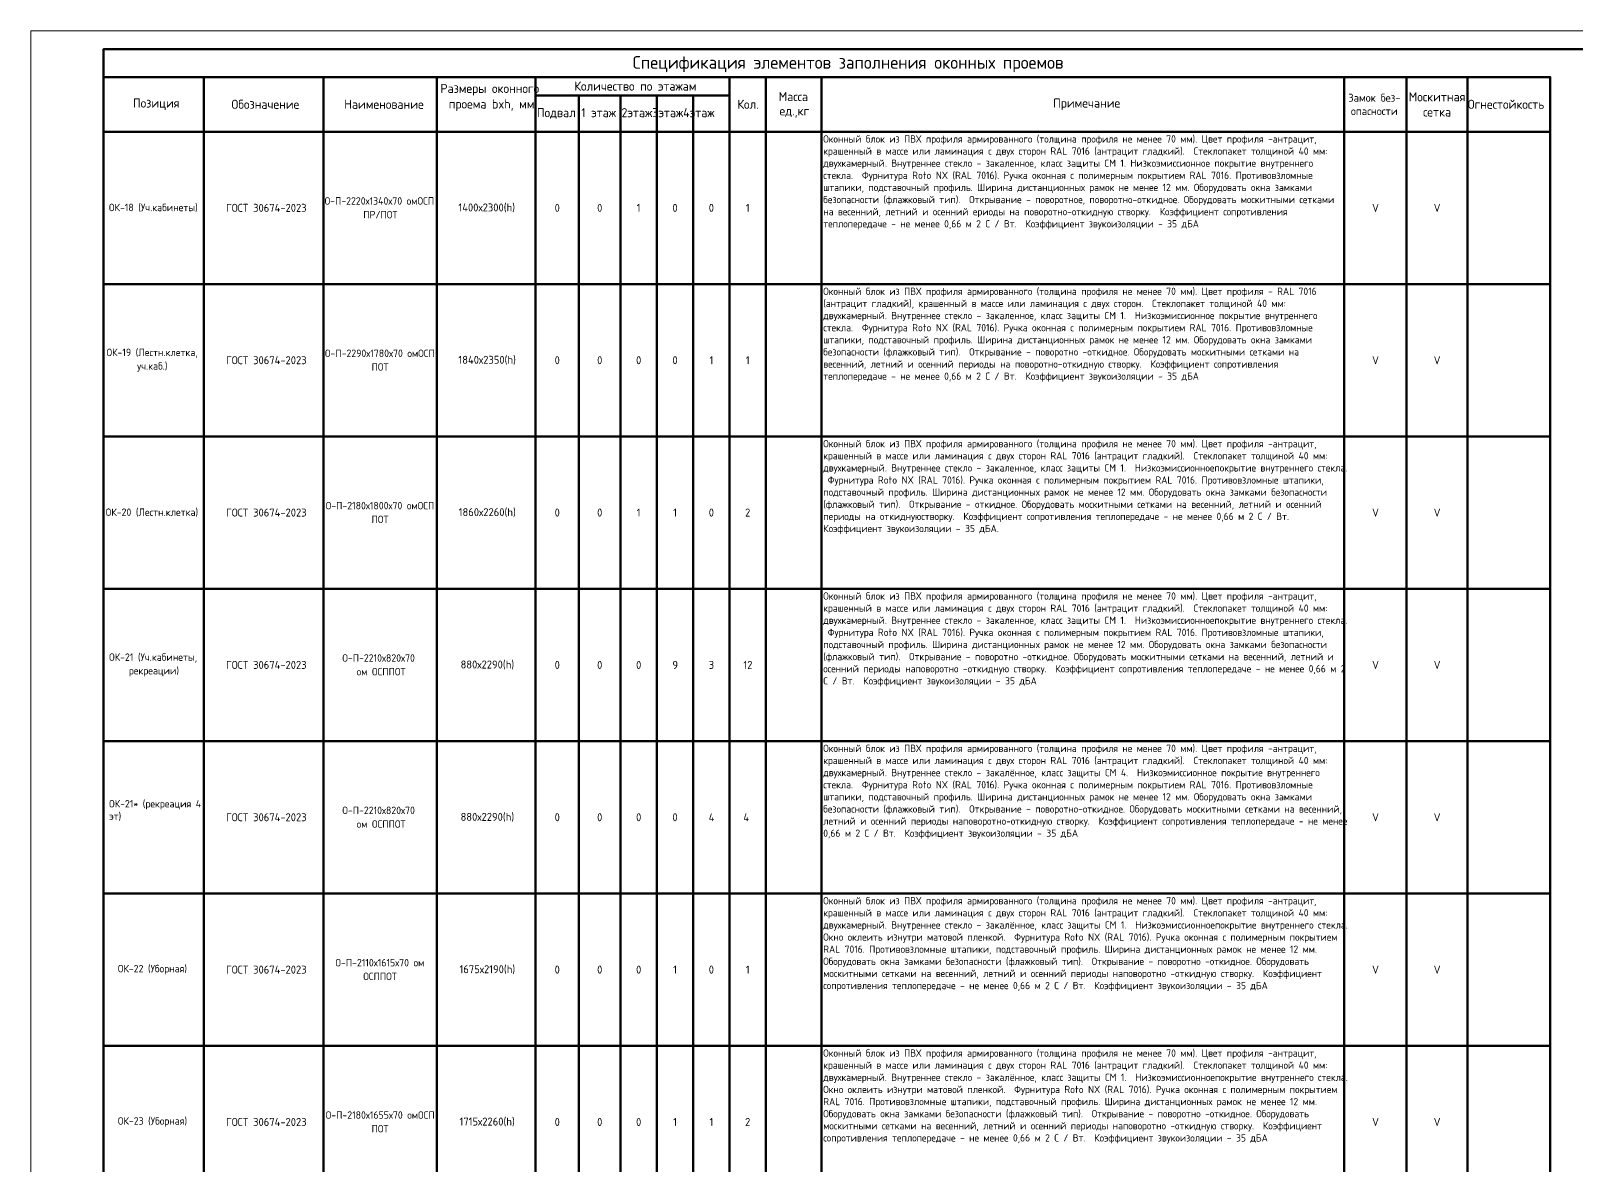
# Model space of a CAD drawing. Header units: millimetres. Extents: x -11345 to 411485, y -9810 to 73012.
# Drawn here: x -7363.6 to -6938.7, y 70335.2 to 70647.2 of the extents above; entities that cross this region are included whole.
import ezdxf

# ---------------------------------------------------------------- set-up
doc = ezdxf.new("R2010")
doc.units = ezdxf.units.MM
for name, color, linetype in [('PDF _Линии', 7, 'Continuous'), ('PDF _Основная надпись', 7, 'Continuous'), ('PDF _Текст', 7, 'Continuous')]:
    doc.layers.add(name, color=color, linetype=linetype)
doc.styles.add('MtXpl_GOST_Common', font='GOST_Common.ttf')
doc.styles.add('PDF GOST Common', font='GOST_Common.ttf')

msp = doc.modelspace()

# ---------------------------------------------------------------- hatches: boundary and pattern name
at = {"layer": 'PDF _Линии', "transparency": 33554559}
for points in [[(-7002.25066, 70634.48518), (-7002.29299, 70634.61218), (-7002.37766, 70634.69684), (-7002.54699, 70634.69684), (-7002.63166, 70634.61218), (-7002.67399, 70634.48518), (-7002.63166, 70634.35818), (-7002.54699, 70634.27351), (-7002.37766, 70634.27351), (-7002.29299, 70634.35818)], [(-7002.25066, 70619.45694), (-7002.29299, 70619.58393), (-7002.37766, 70619.6686), (-7002.54699, 70619.6686), (-7002.63166, 70619.58393), (-7002.67399, 70619.45694), (-7002.63166, 70619.32994), (-7002.54699, 70619.24527), (-7002.37766, 70619.24527), (-7002.29299, 70619.32994)], [(-7002.25066, 70577.54719), (-7002.29299, 70577.67419), (-7002.37766, 70577.75885), (-7002.54699, 70577.75885), (-7002.63166, 70577.67419), (-7002.67399, 70577.54719), (-7002.63166, 70577.42019), (-7002.54699, 70577.33552), (-7002.37766, 70577.33552), (-7002.29299, 70577.42019)], [(-7002.25066, 70535.63744), (-7002.29299, 70535.76444), (-7002.37766, 70535.84911), (-7002.54699, 70535.84911), (-7002.63166, 70535.76444), (-7002.67399, 70535.63744), (-7002.63166, 70535.51044), (-7002.54699, 70535.42578), (-7002.37766, 70535.42578), (-7002.29299, 70535.51044)], [(-7002.25066, 70493.7277), (-7002.29299, 70493.85469), (-7002.37766, 70493.93936), (-7002.54699, 70493.93936), (-7002.63166, 70493.85469), (-7002.67399, 70493.7277), (-7002.63166, 70493.6007), (-7002.54699, 70493.51603), (-7002.37766, 70493.51603), (-7002.29299, 70493.6007)], [(-7002.25066, 70409.9082), (-7002.29299, 70410.0352), (-7002.37766, 70410.11987), (-7002.54699, 70410.11987), (-7002.63166, 70410.0352), (-7002.67399, 70409.9082), (-7002.63166, 70409.7812), (-7002.54699, 70409.69654), (-7002.37766, 70409.69654), (-7002.29299, 70409.7812)], [(-7002.25066, 70409.9082), (-7002.29299, 70410.0352), (-7002.37766, 70410.11987), (-7002.54699, 70410.11987), (-7002.63166, 70410.0352), (-7002.67399, 70409.9082), (-7002.63166, 70409.7812), (-7002.54699, 70409.69654), (-7002.37766, 70409.69654), (-7002.29299, 70409.7812)], [(-7002.25066, 70367.99846), (-7002.29299, 70368.12545), (-7002.37766, 70368.21012), (-7002.54699, 70368.21012), (-7002.63166, 70368.12545), (-7002.67399, 70367.99846), (-7002.63166, 70367.87146), (-7002.54699, 70367.78679), (-7002.37766, 70367.78679), (-7002.29299, 70367.87146)]]:
    msp.add_hatch(color=256, dxfattribs=at).paths.add_polyline_path(points)

# ---------------------------------------------------------------- linework, layer by layer
at = {"layer": 'PDF _Линии', "lineweight": 50}
for points in [[(-7343.62459, 70329.81402), (-7343.62459, 70371.72377), (-7343.62459, 70413.63351), (-7343.62459, 70451.81795), (-7343.62459, 70493.7277), (-7343.62459, 70535.63744), (-7343.62459, 70577.54719), (-7343.62459, 70619.45694), (-7343.62459, 70629.44754), (-7343.62459, 70634.48518), (-7316.06576, 70634.48518), (-7283.17296, 70634.48518), (-7251.97348, 70634.48518), (-7224.88031, 70634.48518), (-7212.90005, 70634.48518), (-7201.51245, 70634.48518), (-7191.52185, 70634.48518), (-7181.53124, 70634.48518), (-7171.4983, 70634.48518), (-7161.5077, 70634.48518), (-7146.18312, 70634.48518), (-7002.46232, 70634.48518), (-6985.35976, 70634.48518), (-6968.59586, 70634.48518), (-6945.77833, 70634.48518), (-6945.77833, 70629.44754), (-6945.77833, 70619.45694), (-6945.77833, 70577.54719), (-6945.77833, 70535.63744), (-6945.77833, 70493.7277), (-6945.77833, 70451.81795), (-6945.77833, 70409.9082), (-6945.77833, 70367.99846), (-6945.77833, 70326.08871)], [(-7316.06576, 70634.48518), (-7316.06576, 70629.44754), (-7316.06576, 70619.45694), (-7316.06576, 70577.54719), (-7316.06576, 70535.63744), (-7316.06576, 70493.7277), (-7316.06576, 70451.81795), (-7316.06576, 70409.9082), (-7316.06576, 70367.99846), (-7316.06576, 70326.08871), (-7316.06576, 70295.39723), (-7316.06576, 70264.74808), (-7316.06576, 70234.09893), (-7316.06576, 70203.44978), (-7316.06576, 70172.7583), (-7316.06576, 70134.6162), (-7316.06576, 70058.24733)], [(-7283.17296, 70634.48518), (-7283.17296, 70629.44754), (-7283.17296, 70619.45694), (-7283.17296, 70577.54719), (-7283.17296, 70535.63744), (-7283.17296, 70493.7277), (-7283.17296, 70451.81795), (-7283.17296, 70409.9082), (-7283.17296, 70367.99846), (-7283.17296, 70326.08871), (-7283.17296, 70295.39723), (-7283.17296, 70264.74808), (-7283.17296, 70234.09893), (-7283.17296, 70203.44978), (-7283.17296, 70172.7583), (-7283.17296, 70134.6162), (-7283.17296, 70058.24733)], [(-7251.97348, 70634.48518), (-7251.97348, 70629.44754), (-7251.97348, 70619.45694), (-7251.97348, 70577.54719), (-7251.97348, 70535.63744), (-7251.97348, 70493.7277), (-7251.97348, 70451.81795), (-7251.97348, 70409.9082), (-7251.97348, 70367.99846), (-7251.97348, 70326.08871), (-7251.97348, 70295.39723), (-7251.97348, 70264.74808), (-7251.97348, 70234.09893), (-7251.97348, 70203.44978), (-7251.97348, 70172.7583), (-7251.97348, 70134.6162), (-7251.97348, 70058.24733)], [(-7224.88031, 70634.48518), (-7224.88031, 70629.44754), (-7224.88031, 70619.45694), (-7224.88031, 70577.54719), (-7224.88031, 70535.63744), (-7224.88031, 70493.7277), (-7224.88031, 70451.81795), (-7224.88031, 70409.9082), (-7224.88031, 70367.99846), (-7224.88031, 70326.08871), (-7224.88031, 70295.39723), (-7224.88031, 70264.74808), (-7224.88031, 70234.09893), (-7224.88031, 70203.44978), (-7224.88031, 70172.7583), (-7224.88031, 70134.6162), (-7224.88031, 70058.24733)], [(-7171.4983, 70634.48518), (-7171.4983, 70629.44754), (-7171.4983, 70619.45694), (-7171.4983, 70577.54719), (-7171.4983, 70535.63744), (-7171.4983, 70493.7277), (-7171.4983, 70451.81795), (-7171.4983, 70409.9082), (-7171.4983, 70367.99846), (-7171.4983, 70326.08871), (-7171.4983, 70295.39723), (-7171.4983, 70264.74808), (-7171.4983, 70234.09893), (-7171.4983, 70203.44978), (-7171.4983, 70172.7583), (-7171.4983, 70134.6162), (-7171.4983, 70058.24733)], [(-7161.5077, 70634.48518), (-7161.5077, 70629.44754), (-7161.5077, 70619.45694), (-7161.5077, 70577.54719), (-7161.5077, 70535.63744), (-7161.5077, 70493.7277), (-7161.5077, 70451.81795), (-7161.5077, 70409.9082), (-7161.5077, 70367.99846), (-7161.5077, 70326.08871), (-7161.5077, 70295.39723), (-7161.5077, 70264.74808), (-7161.5077, 70234.09893), (-7161.5077, 70203.44978), (-7161.5077, 70172.7583), (-7161.5077, 70134.6162), (-7161.5077, 70058.24733)], [(-7146.18312, 70634.48518), (-7146.18312, 70629.44754), (-7146.18312, 70619.45694), (-7146.18312, 70577.54719), (-7146.18312, 70535.63744), (-7146.18312, 70493.7277), (-7146.18312, 70451.81795), (-7146.18312, 70409.9082), (-7146.18312, 70367.99846), (-7146.18312, 70326.08871), (-7146.18312, 70295.39723), (-7146.18312, 70264.74808), (-7146.18312, 70234.09893), (-7146.18312, 70203.44978), (-7146.18312, 70172.7583), (-7146.18312, 70134.6162), (-7146.18312, 70058.24733)], [(-7002.46232, 70326.08871), (-7002.46232, 70367.99846), (-7002.46232, 70409.9082), (-7002.46232, 70451.81795), (-7002.46232, 70493.7277), (-7002.46232, 70535.63744), (-7002.46232, 70577.54719), (-7002.46232, 70619.45694), (-7002.46232, 70629.44754), (-7002.46232, 70634.48518), (-7002.46232, 70629.44754), (-7002.46232, 70619.45694), (-7002.46232, 70577.54719), (-7002.46232, 70535.63744), (-7002.46232, 70493.7277), (-7002.46232, 70451.81795), (-7002.46232, 70409.9082), (-7002.46232, 70367.99846), (-7002.46232, 70326.08871)], [(-6985.35976, 70634.48518), (-6985.35976, 70629.44754), (-6985.35976, 70619.45694), (-6985.35976, 70577.54719), (-6985.35976, 70535.63744), (-6985.35976, 70493.7277), (-6985.35976, 70451.81795), (-6985.35976, 70409.9082), (-6985.35976, 70367.99846), (-6985.35976, 70326.08871), (-6985.35976, 70295.39723), (-6985.35976, 70264.74808), (-6985.35976, 70234.09893), (-6985.35976, 70203.44978), (-6985.35976, 70172.7583), (-6985.35976, 70134.6162), (-6985.35976, 70058.24733)], [(-6968.59586, 70634.48518), (-6968.59586, 70629.44754), (-6968.59586, 70619.45694), (-6968.59586, 70577.54719), (-6968.59586, 70535.63744), (-6968.59586, 70493.7277), (-6968.59586, 70451.81795), (-6968.59586, 70409.9082), (-6968.59586, 70367.99846), (-6968.59586, 70326.08871), (-6968.59586, 70295.39723), (-6968.59586, 70264.74808), (-6968.59586, 70234.09893), (-6968.59586, 70203.44978), (-6968.59586, 70172.7583), (-6968.59586, 70134.6162), (-6968.59586, 70058.24733)], [(-7171.4983, 70629.44754), (-7181.53124, 70629.44754), (-7191.52185, 70629.44754), (-7201.51245, 70629.44754), (-7212.90005, 70629.44754), (-7224.88031, 70629.44754)], [(-7212.90005, 70629.44754), (-7212.90005, 70619.45694), (-7212.90005, 70577.54719), (-7212.90005, 70535.63744), (-7212.90005, 70493.7277), (-7212.90005, 70451.81795), (-7212.90005, 70409.9082), (-7212.90005, 70367.99846), (-7212.90005, 70326.08871), (-7212.90005, 70295.39723), (-7212.90005, 70264.74808), (-7212.90005, 70234.09893), (-7212.90005, 70203.44978), (-7212.90005, 70172.7583), (-7212.90005, 70134.6162), (-7212.90005, 70058.24733)], [(-7201.51245, 70629.44754), (-7201.51245, 70619.45694), (-7201.51245, 70577.54719), (-7201.51245, 70535.63744), (-7201.51245, 70493.7277), (-7201.51245, 70451.81795), (-7201.51245, 70409.9082), (-7201.51245, 70367.99846), (-7201.51245, 70326.08871), (-7201.51245, 70295.39723), (-7201.51245, 70264.74808), (-7201.51245, 70234.09893), (-7201.51245, 70203.44978), (-7201.51245, 70172.7583), (-7201.51245, 70134.6162), (-7201.51245, 70058.24733)], [(-7191.52185, 70629.44754), (-7191.52185, 70619.45694), (-7191.52185, 70577.54719), (-7191.52185, 70535.63744), (-7191.52185, 70493.7277), (-7191.52185, 70451.81795), (-7191.52185, 70409.9082), (-7191.52185, 70367.99846), (-7191.52185, 70326.08871), (-7191.52185, 70295.39723), (-7191.52185, 70264.74808), (-7191.52185, 70234.09893), (-7191.52185, 70203.44978), (-7191.52185, 70172.7583), (-7191.52185, 70134.6162), (-7191.52185, 70058.24733)], [(-7181.53124, 70629.44754), (-7181.53124, 70619.45694), (-7181.53124, 70577.54719), (-7181.53124, 70535.63744), (-7181.53124, 70493.7277), (-7181.53124, 70451.81795), (-7181.53124, 70409.9082), (-7181.53124, 70367.99846), (-7181.53124, 70326.08871), (-7181.53124, 70295.39723), (-7181.53124, 70264.74808), (-7181.53124, 70234.09893), (-7181.53124, 70203.44978), (-7181.53124, 70172.7583), (-7181.53124, 70134.6162), (-7181.53124, 70058.24733)], [(-6945.77833, 70619.45694), (-6968.59586, 70619.45694), (-6985.35976, 70619.45694), (-7002.46232, 70619.45694), (-7146.18312, 70619.45694), (-7161.5077, 70619.45694), (-7171.4983, 70619.45694), (-7181.53124, 70619.45694), (-7191.52185, 70619.45694), (-7201.51245, 70619.45694), (-7212.90005, 70619.45694), (-7224.88031, 70619.45694), (-7251.97348, 70619.45694), (-7283.17296, 70619.45694), (-7316.06576, 70619.45694), (-7343.62459, 70619.45694)], [(-6945.77833, 70577.54719), (-6968.59586, 70577.54719), (-6985.35976, 70577.54719), (-7002.46232, 70577.54719), (-7146.18312, 70577.54719), (-7161.5077, 70577.54719), (-7171.4983, 70577.54719), (-7181.53124, 70577.54719), (-7191.52185, 70577.54719), (-7201.51245, 70577.54719), (-7212.90005, 70577.54719), (-7224.88031, 70577.54719), (-7251.97348, 70577.54719), (-7283.17296, 70577.54719), (-7316.06576, 70577.54719), (-7343.62459, 70577.54719)], [(-6945.77833, 70535.63744), (-6968.59586, 70535.63744), (-6985.35976, 70535.63744), (-7002.46232, 70535.63744), (-7146.18312, 70535.63744), (-7161.5077, 70535.63744), (-7171.4983, 70535.63744), (-7181.53124, 70535.63744), (-7191.52185, 70535.63744), (-7201.51245, 70535.63744), (-7212.90005, 70535.63744), (-7224.88031, 70535.63744), (-7251.97348, 70535.63744), (-7283.17296, 70535.63744), (-7316.06576, 70535.63744), (-7343.62459, 70535.63744)], [(-6945.77833, 70493.7277), (-6968.59586, 70493.7277), (-6985.35976, 70493.7277), (-7002.46232, 70493.7277), (-7146.18312, 70493.7277), (-7161.5077, 70493.7277), (-7171.4983, 70493.7277), (-7181.53124, 70493.7277), (-7191.52185, 70493.7277), (-7201.51245, 70493.7277), (-7212.90005, 70493.7277), (-7224.88031, 70493.7277), (-7251.97348, 70493.7277), (-7283.17296, 70493.7277), (-7316.06576, 70493.7277), (-7343.62459, 70493.7277)], [(-6945.77833, 70451.81795), (-6968.59586, 70451.81795), (-6985.35976, 70451.81795), (-7002.46232, 70451.81795), (-7146.18312, 70451.81795), (-7161.5077, 70451.81795), (-7171.4983, 70451.81795), (-7181.53124, 70451.81795), (-7191.52185, 70451.81795), (-7201.51245, 70451.81795), (-7212.90005, 70451.81795), (-7224.88031, 70451.81795), (-7251.97348, 70451.81795), (-7283.17296, 70451.81795), (-7316.06576, 70451.81795), (-7343.62459, 70451.81795)], [(-6945.77833, 70367.99846), (-6968.59586, 70367.99846), (-6985.35976, 70367.99846), (-7002.46232, 70367.99846), (-7146.18312, 70367.99846), (-7161.5077, 70367.99846), (-7171.4983, 70367.99846), (-7181.53124, 70367.99846), (-7191.52185, 70367.99846), (-7201.51245, 70367.99846), (-7212.90005, 70367.99846), (-7224.88031, 70367.99846), (-7251.97348, 70367.99846), (-7283.17296, 70367.99846), (-7316.06576, 70367.99846), (-7343.62459, 70367.99846)]]:
    msp.add_lwpolyline(points, dxfattribs=at)
msp.add_lwpolyline([(-7343.62459, 70409.9082), (-7316.06576, 70409.9082), (-7283.17296, 70409.9082), (-7251.97348, 70409.9082), (-7224.88031, 70409.9082), (-7212.90005, 70409.9082), (-7201.51245, 70409.9082), (-7191.52185, 70409.9082), (-7181.53124, 70409.9082), (-7171.4983, 70409.9082), (-7161.5077, 70409.9082), (-7146.18312, 70409.9082), (-7002.46232, 70409.9082), (-6985.35976, 70409.9082), (-6968.59586, 70409.9082), (-6945.77833, 70409.9082), (-6968.59586, 70409.9082), (-6985.35976, 70409.9082), (-7002.46232, 70409.9082), (-7146.18312, 70409.9082), (-7161.5077, 70409.9082), (-7171.4983, 70409.9082), (-7181.53124, 70409.9082), (-7191.52185, 70409.9082), (-7201.51245, 70409.9082), (-7212.90005, 70409.9082), (-7224.88031, 70409.9082), (-7251.97348, 70409.9082), (-7283.17296, 70409.9082), (-7316.06576, 70409.9082)], close=True, dxfattribs=at)
at = {"layer": 'PDF _Основная надпись', "lineweight": 20}
msp.add_lwpolyline([(-7363.60581, 70053.25202), (-6522.65922, 70053.25202), (-6522.65922, 70647.1851), (-7363.60581, 70647.1851)], close=True, dxfattribs=at)
at = {"layer": 'PDF _Основная надпись', "lineweight": 50}
msp.add_lwpolyline([(-6527.65453, 70058.24733), (-6527.65453, 70642.1898), (-7343.62459, 70642.1898), (-7343.62459, 70058.24733)], close=True, dxfattribs=at)

# ---------------------------------------------------------------- texts
at = {"layer": 'PDF _Текст', "attachment_point": 4, "style": 'PDF GOST Common'}
for s, insert, char_height in [('Спецификация элементов заполнения оконных проемов', (-7198.11908, 70638.04008), 3.4999948), ('Размеры оконного', (-7250.99525, 70631.01356), 2.4999974), ('Количество по этажам', (-7214.16397, 70631.98727), 2.4999974), ('Масса', (-7157.9857, 70629.10853), 2.499997), ('Позиция', (-7335.53784, 70626.99179), 2.499997), ('Обозначение', (-7308.44356, 70626.99179), 2.4999974), ('Наименование', (-7277.45448, 70626.99179), 2.4999974), ('проема bxh, мм', (-7248.70916, 70626.73775), 2.4999974), ('Подвал 1 этаж 2этаж3этаж4этаж', (-7224.46872, 70624.49505), 2.4999974), ('Кол.', (-7169.33141, 70626.99179), 2.499997), ('ед.,кг', (-7157.73168, 70624.87505), 2.499997), ('Примечание', (-7082.50274, 70626.99179), 2.499997), ('Огнестойкость', (-6968.45611, 70626.99179), 2.4999974), ('О-П-2220х1340х70 омОСП', (-7282.83101, 70600.41009), 2.05), ('ОК-18 (Уч.кабинеты)', (-7342.14206, 70598.50501), 2.05), ('ГОСТ 30674-2023', (-7309.92528, 70598.50501), 2.199992), ('ПР/ПОТ', (-7272.20498, 70596.64227), 2.05), ('1400х2300(h)', (-7246.04207, 70598.50501), 2.199992), ('0', (-7219.58282, 70598.50501), 2.19999), ('0', (-7207.89842, 70598.50501), 2.19999), ('1', (-7197.01838, 70598.50501), 2.19999), ('0', (-7187.1967, 70598.50501), 2.19999), ('0', (-7177.20569, 70598.50501), 2.19999), ('1', (-7167.00301, 70598.50501), 2.19999), ('V', (-6994.78505, 70598.50501), 2.19999), ('V', (-6977.85113, 70598.50501), 2.19999), ('ОК-19 (Лестн.клетка,', (-7342.81942, 70558.49862), 2.05), ('ГОСТ 30674-2023', (-7309.92528, 70556.59354), 2.199992), ('О-П-2290х1780х70 омОСП', (-7282.74633, 70558.49862), 2.05), ('1840х2350(h)', (-7246.04207, 70556.59354), 2.199992), ('0', (-7219.58282, 70556.59354), 2.19999), ('0', (-7207.89842, 70556.59354), 2.19999), ('0', (-7197.18771, 70556.59354), 2.19999), ('0', (-7187.1967, 70556.59354), 2.19999), ('1', (-7176.99402, 70556.59354), 2.19999), ('1', (-7167.00301, 70556.59354), 2.19999), ('V', (-6994.78505, 70556.59354), 2.19999), ('V', (-6977.85113, 70556.59354), 2.19999), ('уч.каб.)', (-7334.39479, 70554.7308), 2.05), ('ПОТ', (-7269.9189, 70554.7308), 2.05), ('ОК-20 (Лестн.клетка)', (-7343.03109, 70514.68212), 2.05), ('ГОСТ 30674-2023', (-7309.92528, 70514.68212), 2.199992), ('О-П-2180х1800х70 омОСП', (-7282.53467, 70516.58715), 2.05), ('1860х2260(h)', (-7245.9574, 70514.68212), 2.199992), ('0', (-7219.58282, 70514.68212), 2.19999), ('0', (-7207.89842, 70514.68212), 2.19999), ('1', (-7197.01838, 70514.68212), 2.19999), ('1', (-7186.98503, 70514.68212), 2.19999), ('0', (-7177.20569, 70514.68212), 2.19999), ('2', (-7167.21467, 70514.68212), 2.19999), ('V', (-6994.78505, 70514.68212), 2.19999), ('V', (-6977.85113, 70514.68212), 2.19999), ('ПОТ', (-7269.9189, 70512.81937), 2.05), ('ОК-21 (Уч.кабинеты,', (-7342.09973, 70474.67572), 2.05), ('ГОСТ 30674-2023', (-7309.92528, 70472.77065), 2.199992), ('О-П-2210х820х70', (-7277.9625, 70474.67572), 2.05), ('880х2290(h)', (-7245.44939, 70472.77065), 2.199992), ('0', (-7219.58282, 70472.77065), 2.19999), ('0', (-7207.89842, 70472.77065), 2.19999), ('0', (-7197.18771, 70472.77065), 2.19999), ('9', (-7187.1967, 70472.77065), 2.19999), ('3', (-7177.20569, 70472.77065), 2.19999), ('12', (-7167.68036, 70472.77065), 2.199992), ('V', (-6994.78505, 70472.77065), 2.19999), ('V', (-6977.85113, 70472.77065), 2.19999), ('рекреации)', (-7336.68087, 70470.90791), 2.05), ('ом ОСППОТ', (-7274.02537, 70470.90791), 2.05), ('ГОСТ 30674-2023', (-7309.92528, 70430.8609), 2.199992), ('О-П-2210х820х70', (-7277.9625, 70432.76598), 2.05), ('880х2290(h)', (-7245.44939, 70430.8609), 2.199992), ('0', (-7219.58282, 70430.8609), 2.19999), ('0', (-7207.89842, 70430.8609), 2.19999), ('0', (-7197.18771, 70430.8609), 2.19999), ('0', (-7187.1967, 70430.8609), 2.19999), ('4', (-7167.68036, 70430.8609), 2.19999), ('V', (-6994.78505, 70430.8609), 2.19999), ('V', (-6977.85113, 70430.8609), 2.19999), ('ом ОСППОТ', (-7274.02537, 70428.99816), 2.05), ('ОК-22 (Уборная)', (-7339.68664, 70388.94943), 2.05), ('ГОСТ 30674-2023', (-7309.92528, 70388.94943), 2.199992), ('О-П-2110х1615х70 ом', (-7279.86757, 70390.85451), 2.05), ('ОСППОТ', (-7272.20498, 70387.08673), 2.05), ('1675х2190(h)', (-7245.74573, 70388.94943), 2.199992), ('0', (-7219.58282, 70388.94943), 2.19999), ('0', (-7207.89842, 70388.94943), 2.19999), ('0', (-7197.18771, 70388.94943), 2.19999), ('1', (-7186.98503, 70388.94943), 2.19999), ('0', (-7177.20569, 70388.94943), 2.19999), ('1', (-7167.00301, 70388.94943), 2.19999), ('V', (-6994.78505, 70388.94943), 2.19999), ('V', (-6977.85113, 70388.94943), 2.19999), ('О-П-2180х1655х70 омОСП', (-7282.53467, 70348.94304), 2.05), ('ОК-23 (Уборная)', (-7339.68664, 70347.03799), 2.05), ('ГОСТ 30674-2023', (-7309.92528, 70347.03799), 2.199992), ('ПОТ', (-7269.9189, 70345.17525), 2.05), ('1715х2260(h)', (-7245.74573, 70347.03799), 2.199992), ('0', (-7219.58282, 70347.03799), 2.19999), ('0', (-7207.89842, 70347.03799), 2.19999), ('0', (-7197.18771, 70347.03799), 2.19999), ('1', (-7186.98503, 70347.03799), 2.19999), ('1', (-7176.99402, 70347.03799), 2.19999), ('2', (-7167.21467, 70347.03799), 2.19999), ('V', (-6994.78505, 70347.03799), 2.19999), ('V', (-6977.85113, 70347.03799), 2.19999)]:
    msp.add_mtext(s, dxfattribs=dict(at, insert=insert, char_height=char_height))
at = {"layer": 'PDF _Текст'}
for s, insert, char_height, width, attachment_point, style in [('\\pxqc;Москитная\\Pсетка', (-6984.72022, 70626.95889), 2.4999974, 15.6001443, 4, 'PDF GOST Common'), ('\\pxqc;Замок без- опасности', (-7002.46232, 70626.95889), 2.199992, 16.5876477, 4, 'PDF GOST Common'), ('Оконный блок из ПВХ профиля армированного (толщина профиля не менее 70 мм). Цвет профиля -антрацит, крашенный в массе или ламинация с двух сторон RAL 7016 (антрацит гладкий).  Стеклопакет толщиной 40 мм: двухкамерный. Внутреннее стекло - закаленное, класс защиты СМ 1. Низкоэмиссионное покрытие внутреннего стекла.  Фурнитура Roto NX (RAL 7016). Ручка оконная с полимерным покрытием RAL 7016. Противовзломные штапики, подставочный профиль. Ширина дистанционных рамок не менее 12 мм. Оборудовать окна замками безопасности (флажковый тип).  Открывание - поворотное, поворотно-откидное. Оборудовать москитными сетками на весенний, летний и осенний ериоды на поворотно-откидную створку.  Коэффициент сопротивления теплопередаче - не менее 0,66 м 2 С / Вт.  Коэффициент звукоизоляции - 35 дБА', (-7145.70859, 70618.4593), 2, 143.2462625, 1, 'MtXpl_GOST_Common'), ('Оконный блок из ПВХ профиля армированного (толщина профиля не менее 70 мм). Цвет профиля - RAL 7016 (антрацит гладкий), крашенный в массе или ламинация с двух сторон.  Стеклопакет толщиной 40 мм: двухкамерный. Внутреннее стекло - закаленное, класс защиты СМ 1.  Низкоэмиссионное покрытие внутреннего стекла.  Фурнитура Roto NX (RAL 7016). Ручка оконная с полимерным покрытием RAL 7016. Противовзломные штапики, подставочный профиль. Ширина дистанционных рамок не менее 12 мм. Оборудовать окна замками безопасности (флажковый тип).  Открывание - поворотно -откидное. Оборудовать москитными сетками на весенний, летний и осенний периоды на поворотно-откидную створку.  Коэффициент сопротивления теплопередаче - не менее 0,66 м 2 С / Вт.  Коэффициент звукоизоляции - 35 дБА', (-7145.70859, 70576.54787), 2, 143.2462625, 1, 'MtXpl_GOST_Common'), ('Оконный блок из ПВХ профиля армированного (толщина профиля не менее 70 мм). Цвет профиля -антрацит, крашенный в массе или ламинация с двух сторон RAL 7016 (антрацит гладкий).  Стеклопакет толщиной 40 мм: двухкамерный. Внутреннее стекло - закаленное, класс защиты СМ 1.  Низкоэмиссионноепокрытие внутреннего стекла.  Фурнитура Roto NX (RAL 7016). Ручка оконная с полимерным покрытием RAL 7016. Противовзломные штапики, подставочный профиль. Ширина дистанционных рамок не менее 12 мм. Оборудовать окна замками безопасности (флажковый тип).  Открывание - откидное. Оборудовать москитными сетками на весенний, летний и осенний периоды на откиднуюстворку.  Коэффициент сопротивления теплопередаче - не менее 0,66 м 2 С / Вт.  Коэффициент звукоизоляции - 35 дБА.', (-7145.70859, 70534.6364), 2, 144.1200455, 1, 'MtXpl_GOST_Common'), ('Оконный блок из ПВХ профиля армированного (толщина профиля не менее 70 мм). Цвет профиля -антрацит, крашенный в массе или ламинация с двух сторон RAL 7016 (антрацит гладкий).  Стеклопакет толщиной 40 мм: двухкамерный. Внутреннее стекло - закаленное, класс защиты СМ 1.  Низкоэмиссионноепокрытие внутреннего стекла.  Фурнитура Roto NX (RAL 7016). Ручка оконная с полимерным покрытием RAL 7016. Противовзломные штапики, подставочный профиль. Ширина дистанционных рамок не менее 12 мм. Оборудовать окна замками безопасности (флажковый тип).  Открывание - поворотно -откидное. Оборудовать москитными сетками на весенний, летний и осенний периоды наповоротно -откидную створку.  Коэффициент сопротивления теплопередаче - не менее 0,66 м 2 С / Вт.  Коэффициент звукоизоляции - 35 дБА', (-7145.70859, 70492.72498), 2, 144.1200455, 1, 'MtXpl_GOST_Common'), ('Оконный блок из ПВХ профиля армированного (толщина профиля не менее 70 мм). Цвет профиля -антрацит, крашенный в массе или ламинация с двух сторон RAL 7016 (антрацит гладкий).  Стеклопакет толщиной 40 мм: двухкамерный. Внутреннее стекло - закалённое, класс защиты СМ 4.  Низкоэмиссионное покрытие внутреннего стекла.  Фурнитура Roto NX (RAL 7016). Ручка оконная с полимерным покрытием RAL 7016. Противовзломные штапики, подставочный профиль. Ширина дистанционных рамок не менее 12 мм. Оборудовать окна замками безопасности (флажковый тип).  Открывание - поворотно-откидное. Оборудовать москитными сетками на весенний, летний и осенний периоды наповоротно-откидную створку.  Коэффициент сопротивления теплопередаче - не менее 0,66 м 2 С / Вт.  Коэффициент звукоизоляции - 35 дБА', (-7145.70859, 70450.81523), 2, 144.1200455, 1, 'MtXpl_GOST_Common'), ('ОК-21* (рекреация 4 эт)', (-7342.09973, 70432.76598), 2.05, 25.3489804, 4, 'PDF GOST Common'), ('4', (-7177.20569, 70430.8609), 2.19999, 1.1016627, 4, 'PDF GOST Common'), ('Оконный блок из ПВХ профиля армированного (толщина профиля не менее 70 мм). Цвет профиля -антрацит, крашенный в массе или ламинация с двух сторон RAL 7016 (антрацит гладкий).  Стеклопакет толщиной 40 мм: двухкамерный. Внутреннее стекло - закалённое, класс защиты СМ 1.  Низкоэмиссионноепокрытие внутреннего стекла. Окно оклеить изнутри матовой пленкой.  Фурнитура Roto NX (RAL 7016). Ручка оконная с полимерным покрытием RAL 7016. Противовзломные штапики, подставочный профиль. Ширина дистанционных рамок не менее 12 мм. Оборудовать окна замками безопасности (флажковый тип).  Открывание - поворотно -откидное. Оборудовать москитными сетками на весенний, летний и осенний периоды наповоротно -откидную створку.  Коэффициент сопротивления теплопередаче - не менее 0,66 м 2 С / Вт.  Коэффициент звукоизоляции - 35 дБА', (-7145.70859, 70408.90376), 2, 144.1200455, 1, 'MtXpl_GOST_Common'), ('Оконный блок из ПВХ профиля армированного (толщина профиля не менее 70 мм). Цвет профиля -антрацит, крашенный в массе или ламинация с двух сторон RAL 7016 (антрацит гладкий).  Стеклопакет толщиной 40 мм: двухкамерный. Внутреннее стекло - закалённое, класс защиты СМ 1.  Низкоэмиссионноепокрытие внутреннего стекла. Окно оклеить изнутри матовой пленкой.  Фурнитура Roto NX (RAL 7016). Ручка оконная с полимерным покрытием RAL 7016. Противовзломные штапики, подставочный профиль. Ширина дистанционных рамок не менее 12 мм. Оборудовать окна замками безопасности (флажковый тип).  Открывание - поворотно -откидное. Оборудовать москитными сетками на весенний, летний и осенний периоды наповоротно -откидную створку.  Коэффициент сопротивления теплопередаче - не менее 0,66 м 2 С / Вт.  Коэффициент звукоизоляции - 35 дБА', (-7145.70859, 70366.99229), 2, 144.1200455, 1, 'MtXpl_GOST_Common')]:
    msp.add_mtext(s, dxfattribs=dict(at, insert=insert, char_height=char_height, width=width, attachment_point=attachment_point, style=style))

doc.saveas('drawing.dxf')
